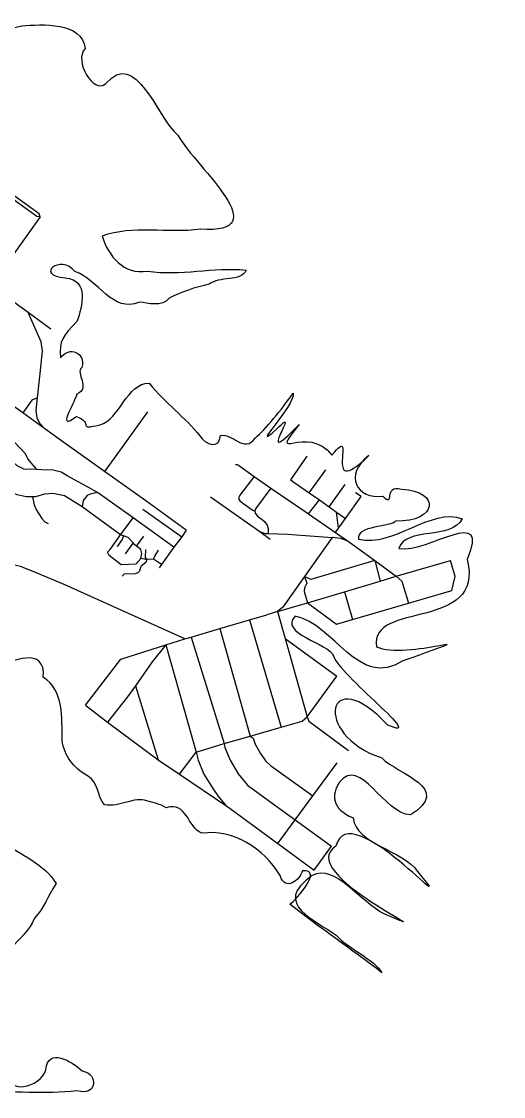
# Model space of a CAD drawing. Extents: x 0 to 264, y 89 to 356.
# Drawn here: x 227.9 to 263.7, y 91.7 to 171.5 of the extents above; entities that cross this region are included whole.
import ezdxf

# ---------------------------------------------------------------- set-up
doc = ezdxf.new("R2010")
doc.units = 0
doc.layers.get('0').update_dxf_attribs({"linetype": 'CONTINUOUS'})

msp = doc.modelspace()

# ---------------------------------------------------------------- linework, layer by layer
at = {"color": 4}
for points in [[(229.30776, 157.008161), (229.217361, 157.239671), (221.171824, 163.015303), (219.428881, 164.506893), (219.178629, 164.547683), (218.907431, 164.59178), (212.879339, 168.95079), (212.626883, 169.192222)], [(229.30776, 157.008161), (229.064123, 157.039028), (221.016381, 162.815764), (219.250285, 164.3283), (219.178629, 164.547683)], [(229.30776, 157.008161), (228.383922, 155.710599), (227.894444, 155.023786), (225.653202, 151.877449)], [(230.099306, 148.68591), (228.408176, 149.90079), (225.653202, 151.877449), (225.462482, 151.913827), (223.652292, 153.199262), (222.736173, 153.859619), (222.693176, 154.090026)], [(229.646206, 141.289704), (229.277994, 141.674452), (229.074046, 142.105504), (228.995772, 142.641286), (229.103812, 143.577248), (229.26697, 145.171363), (229.312171, 145.389645), (229.473125, 147.077467), (229.375008, 147.725694), (228.408176, 149.90079)], [(229.061919, 138.253611), (228.398256, 139.063897), (228.214149, 139.42329), (227.397248, 140.279879), (227.153611, 140.619426), (226.384115, 141.845329), (226.163629, 142.095581), (224.824174, 143.044774), (224.63125, 143.115329), (224.325877, 143.09659), (224.03704, 143.132968), (223.892621, 143.201319), (222.410954, 144.237606), (222.140859, 144.43053)], [(237.128403, 135.934097), (234.084591, 138.103681), (231.06724, 140.268856), (229.646206, 141.289704), (228.013506, 142.46159), (226.874697, 143.279591), (225.135062, 144.527544)], [(229.103812, 143.577248), (228.689298, 143.408578), (228.013506, 142.46159)], [(237.251875, 142.540965), (234.995201, 139.380296), (234.084591, 138.103681)], [(236.194645, 134.669609), (233.555424, 136.552562), (232.928143, 136.900928), (231.349463, 137.774053), (230.867701, 138.057379), (230.274591, 138.204002), (229.403673, 138.242588), (229.061919, 138.253622), (228.090676, 138.287785), (227.591276, 138.532526), (227.228575, 138.875383), (227.006988, 139.012083), (226.45026, 139.2458), (226.15591, 139.394627), (225.929912, 139.575424), (225.677456, 139.652595), (225.270658, 139.621728)], [(249.080954, 139.254619), (247.877101, 137.505062), (249.247423, 136.538231), (250.011407, 135.999141), (250.723575, 135.497536), (251.289123, 135.098454), (251.957197, 134.627716)], [(228.734496, 136.224035), (228.264861, 136.227337), (227.597891, 136.393806), (226.944149, 136.680437), (226.438133, 137.03983), (226.069923, 137.41135), (225.260738, 138.273449), (224.938827, 138.457556)], [(243.800311, 138.625131), (243.906144, 138.637267), (244.017492, 138.59317), (245.184964, 137.753115), (246.41197, 136.870062), (248.944254, 135.135939), (249.200018, 134.960651), (251.210851, 133.579306), (252.241623, 132.871546), (254.115756, 131.506736), (255.715381, 130.341466), (256.11777, 129.973256), (256.609452, 128.338351)], [(249.247423, 136.538231), (250.499784, 138.235972)], [(245.184964, 137.753107), (244.100172, 136.348611), (244.025208, 136.200885), (244.037344, 136.046546), (244.133254, 135.901024), (245.025122, 135.280355), (245.225765, 135.173421)], [(233.555424, 136.552562), (233.002006, 136.43901), (232.793644, 136.344203), (232.502603, 135.956147), (232.407796, 135.496433), (231.112438, 136.316641), (230.232701, 136.490826), (229.631875, 136.426883), (228.943958, 136.221831), (228.734496, 136.224089)], [(246.41197, 136.870062), (245.272058, 135.334375), (245.225756, 135.173421), (245.258827, 135.030106), (245.413169, 134.809619), (245.760435, 134.55606), (245.975409, 134.370851), (246.134159, 134.125008), (246.209123, 133.89019), (246.214626, 133.507647)], [(250.723575, 135.497536), (251.920815, 137.141258)], [(251.210851, 133.579306), (251.439053, 133.89901), (251.957197, 134.627716), (253.114748, 136.252701), (252.69803, 136.537127)], [(228.734496, 136.224035), (228.862379, 135.648567), (229.032153, 135.245077), (229.193107, 134.973881), (229.415797, 134.637639), (229.656129, 134.382978), (229.903074, 134.256199)], [(240.133629, 133.75349), (237.128403, 135.934097)], [(241.922873, 136.226242), (245.582942, 133.649861)], [(249.200018, 134.960651), (250.011407, 135.999141)], [(236.76019, 131.665486), (236.853897, 132.035903), (236.773421, 132.314817), (236.445998, 132.566173), (236.317014, 132.665391), (236.191338, 132.80981), (235.833048, 133.219912), (235.474756, 133.341181), (235.2675, 133.411736), (232.407796, 135.496433)], [(236.923351, 135.316736), (239.79849, 133.267317)], [(251.439053, 133.89901), (251.289123, 135.098454)], [(234.285234, 132.118585), (234.489185, 132.323637), (235.2675, 133.411736), (236.194645, 134.669609)], [(239.218611, 132.49341), (236.194645, 134.669609)], [(235.474756, 133.341181), (235.378845, 133.076597), (235.020556, 132.560661)], [(236.445998, 132.566173), (236.98178, 133.321338)], [(239.79849, 133.267317), (239.218611, 132.49341), (238.312412, 131.214591), (238.134923, 130.964342)], [(240.133629, 133.75349), (239.79849, 133.267317)], [(245.582942, 133.649861), (245.979817, 133.514262), (246.214635, 133.507658), (247.634565, 133.46796), (248.976224, 133.369843), (250.952881, 133.22322)], [(245.582942, 133.649861), (246.366769, 133.087621)], [(250.952881, 133.22322), (248.906769, 130.320522), (247.31045, 128.056129), (246.905859, 127.717683)], [(252.241623, 132.871546), (251.99909, 132.998326), (251.602215, 133.142744), (250.952881, 133.22322)], [(236.191338, 132.80981), (235.612562, 132.008341)], [(236.76019, 131.665486), (236.390877, 131.236641), (235.314905, 131.198056), (234.417526, 131.88046), (234.285234, 132.118585)], [(237.212186, 131.592726), (237.136119, 131.589424), (236.76019, 131.665492)], [(237.212186, 131.592726), (237.122891, 131.736042), (237.14053, 132.326944)], [(238.312412, 131.214591), (237.718202, 131.612569), (237.212186, 131.592729)], [(237.718202, 131.612569), (237.803089, 131.824236), (238.086415, 132.277335)], [(240.023385, 125.69803), (231.08598, 129.738439), (228.657325, 130.741649), (227.843732, 131.060252), (227.170147, 131.211286), (224.86276, 131.560756)], [(237.212186, 131.592726), (237.132811, 131.352397), (236.797672, 131.085607), (236.738143, 130.987492), (236.677508, 130.725113), (236.551831, 130.582899), (236.347881, 130.532189), (235.524367, 130.4925), (235.392076, 130.358004)], [(254.115756, 131.506736), (249.371996, 130.108856), (248.906769, 130.320522), (249.067726, 129.821119), (248.902361, 129.482675), (248.871492, 129.207065), (249.134974, 128.367014)], [(249.134974, 128.367014), (251.883333, 129.191633), (254.518143, 129.982076), (255.715381, 130.341466), (259.721615, 131.516659)], [(254.115756, 131.506736), (254.518143, 129.982076)], [(259.836268, 129.284236), (260.088724, 130.311703), (259.721615, 131.516659)], [(251.284715, 126.776206), (252.470928, 127.124576), (256.609452, 128.338351), (259.836268, 129.284236)], [(251.883333, 129.191633), (252.470928, 127.124576)], [(246.905859, 127.717683), (246.104393, 127.480661)], [(246.905859, 127.717683), (249.134974, 128.367014)], [(246.905859, 127.717683), (247.461484, 125.734411), (249.093081, 119.915782), (249.225373, 119.577335), (252.164452, 117.413264)], [(249.134974, 128.367014), (251.284715, 126.776206)], [(232.659149, 120.782292), (235.277423, 124.181085), (238.628812, 125.252647), (240.023385, 125.69803), (240.502942, 125.828117), (242.631736, 126.456502), (244.832186, 127.105833), (246.104393, 127.480661)], [(244.832186, 127.105833), (247.182569, 119.144079)], [(242.631736, 126.456502), (244.884002, 118.480417), (245.103385, 118.318359), (245.2467, 117.891718), (245.635859, 117.199393), (246.02171, 116.642665), (246.383308, 116.294298), (249.527438, 114.050851)], [(238.628812, 125.252647), (237.604653, 123.982647), (236.361111, 122.213246)], [(238.628812, 125.252647), (240.871155, 117.295303), (241.008958, 116.702197), (241.451034, 115.65599), (242.16651, 114.527101), (242.485113, 114.037621), (243.066093, 113.322145)], [(240.502942, 125.828117), (242.945928, 117.920383), (242.995537, 117.640365), (243.385797, 116.684558), (243.980008, 115.671425), (244.685563, 114.852317), (246.244401, 113.698074), (248.216649, 112.269324), (250.908783, 110.316919)], [(247.461484, 125.734411), (251.30125, 122.933133)], [(239.635329, 115.658194), (240.871155, 117.295303), (242.945928, 117.920383), (244.884002, 118.480417), (247.182569, 119.144079), (248.730381, 119.591667), (249.093081, 119.915782), (251.30125, 122.933133)], [(236.361111, 122.213246), (235.788951, 121.398549), (234.291849, 119.515599)], [(236.361111, 122.213246), (238.065468, 116.726451)], [(232.659149, 120.782292), (234.291849, 119.515599), (238.065468, 116.726451), (239.635329, 115.658194), (243.066093, 113.322145), (243.390208, 113.101659), (246.921294, 110.508742), (249.611224, 108.534287)], [(246.921294, 110.508742), (248.216649, 112.269324), (249.527438, 114.050851), (251.336528, 116.509272)], [(249.611224, 108.534287), (250.908783, 110.316919)]]:
    msp.add_lwpolyline(points, dxfattribs=at)
at = {"color": 3}
for points in [[(227.943108, 171.170857), (229.362339, 171.301097), (232.448907, 171.501156), (232.638115, 169.487788)], [(222.291642, 171.109888), (224.267076, 171.236948), (225.707691, 170.617667), (227.943108, 171.170857)], [(232.638115, 169.487788), (231.776346, 168.602742), (233.240941, 166.059866), (234.174792, 166.891676)], [(234.174792, 166.891676), (236.382456, 169.524285), (237.951377, 164.403526), (239.515642, 163.061763)], [(239.515642, 163.061763), (240.953073, 160.54753), (246.946984, 155.702683), (241.184822, 156.093039)], [(241.184822, 156.093039), (238.766037, 155.743712), (236.170024, 156.428669), (233.899109, 155.570166)], [(233.899109, 155.570166), (234.373872, 154.101072), (235.483789, 152.679281), (237.256447, 152.986288)], [(231.871994, 152.943357), (230.83728, 154.27697), (228.812494, 152.663339), (231.166317, 152.492425)], [(237.256447, 152.986288), (239.682542, 152.59455), (242.182021, 153.311152), (244.571221, 153.060092)], [(231.166317, 152.492425), (232.971868, 152.281867), (232.411722, 150.373204), (232.04159, 149.266365)], [(236.671897, 150.689369), (234.680249, 149.798967), (233.593211, 152.397725), (231.871994, 152.943357)], [(244.571221, 153.060092), (244.240645, 152.138036), (242.552598, 152.634414), (241.838751, 152.007694)], [(241.838751, 152.007694), (240.828297, 151.812157), (239.724472, 151.404729), (238.8812, 150.979034)], [(238.8812, 150.979034), (238.327892, 150.272448), (237.287856, 150.623366), (236.671897, 150.689369)], [(232.04159, 149.266365), (230.997797, 148.123856), (230.668299, 147.852915), (230.821253, 146.541194)], [(230.821253, 146.541194), (231.443231, 147.445942), (232.706661, 146.957917), (232.387862, 145.834577)], [(232.387862, 145.834577), (231.859839, 145.388059), (233.096833, 144.367442), (232.026412, 143.840282)], [(233.735194, 141.578104), (235.199685, 141.960419), (235.741114, 144.689282), (237.390867, 144.6682)], [(237.390867, 144.6682), (238.578785, 143.16817), (240.060709, 142.141394), (241.142458, 140.752362)], [(232.026412, 143.840282), (231.755366, 143.043504), (230.480687, 141.023777), (231.984522, 142.195468)], [(248.056253, 143.915099), (248.268295, 143.069937), (244.620155, 139.319358), (246.853394, 141.267081)], [(245.268253, 140.609066), (245.970216, 141.207614), (247.238379, 142.730482), (248.056253, 143.915099)], [(246.853394, 141.267081), (248.874777, 143.42732), (244.948264, 137.920304), (248.512457, 141.593584)], [(231.984522, 142.195468), (233.353105, 141.698376), (231.939818, 141.162292), (233.735194, 141.578104)], [(248.512457, 141.593584), (246.045756, 138.559484), (249.115538, 141.768776), (250.942071, 139.31504)], [(250.942071, 139.31504), (252.993011, 141.970893), (250.020376, 135.708777), (253.667421, 139.293902)], [(241.142458, 140.752362), (241.586241, 140.052462), (242.626213, 139.760469), (242.666526, 140.782314)], [(242.666526, 140.782314), (243.621224, 140.975946), (244.418714, 139.424413), (245.268253, 140.609066)], [(253.667421, 139.293902), (251.79975, 137.873545), (252.78139, 136.020454), (254.716799, 136.273145)], [(254.716799, 136.273145), (255.662348, 135.371781), (254.719057, 137.208765), (256.091619, 136.80293)], [(256.091619, 136.80293), (259.038279, 136.652643), (258.791891, 134.371977), (255.653066, 134.424852)], [(255.910901, 132.391856), (258.143618, 132.037605), (262.717754, 135.756509), (260.970779, 131.580907)], [(252.91069, 133.094651), (255.501196, 132.454661), (258.292823, 135.478353), (260.606752, 134.610554)], [(255.653066, 134.424852), (255.390718, 134.001349), (252.665792, 134.110592), (252.91069, 133.094651)], [(260.606752, 134.610554), (259.861756, 133.006519), (256.355523, 134.021), (255.910901, 132.391856)], [(260.970779, 131.580907), (262.289095, 126.189184), (253.679731, 128.550032), (254.252276, 125.111552)], [(248.203923, 127.375801), (246.954788, 126.103792), (250.741293, 125.350832), (251.0534, 124.4482)], [(256.205406, 124.057918), (252.881827, 121.942414), (251.128222, 126.817092), (248.203923, 127.375801)], [(254.252276, 125.111552), (256.328235, 124.056628), (263.662784, 126.715957), (256.205406, 124.057918)], [(229.529157, 122.861141), (229.764172, 125.16816), (227.150137, 124.115692), (225.93712, 123.486923)], [(251.0534, 124.4482), (251.391649, 123.083828), (258.15684, 117.938587), (255.088167, 119.293002)], [(255.088167, 119.293002), (250.593987, 124.123269), (249.373842, 118.611989), (254.640077, 116.857199)], [(230.921955, 118.188187), (230.911174, 119.806593), (231.081521, 121.851101), (229.529157, 122.861141)], [(232.802918, 115.52824), (231.748485, 116.153449), (231.124771, 116.947659), (230.921955, 118.188187)], [(256.755702, 112.642094), (254.820632, 112.673742), (253.018694, 117.053368), (251.501636, 115.059669)], [(254.640077, 116.857199), (255.853221, 115.656433), (259.968309, 114.588561), (256.755702, 112.642094)], [(234.079864, 113.381449), (233.48092, 113.980908), (233.694094, 115.106557), (232.802918, 115.52824)], [(251.501636, 115.059669), (250.899651, 114.144473), (250.883098, 113.099847), (252.514588, 112.40831)], [(257.291563, 108.437482), (260.857489, 104.045546), (252.14359, 114.24276), (251.238012, 110.307704)], [(237.210671, 113.682018), (236.292994, 114.019852), (235.192189, 113.175302), (234.079864, 113.381449)], [(238.648852, 113.160073), (238.185782, 113.464794), (237.702827, 113.520824), (237.210671, 113.682018)], [(241.295146, 111.268363), (240.205508, 111.735201), (240.200668, 113.637969), (238.648852, 113.160073)], [(252.514588, 112.40831), (252.720413, 110.441475), (256.21569, 110.042974), (257.291563, 108.437482)], [(247.099291, 108.128878), (245.878635, 110.143061), (243.618179, 111.631944), (241.295146, 111.268363)], [(226.501271, 110.695875), (227.77923, 109.687349), (229.710776, 108.948954), (230.482146, 107.533516)], [(251.238012, 110.307704), (248.001553, 108.365617), (260.224849, 102.966921), (254.869431, 105.259313)], [(248.768348, 108.486578), (248.51299, 107.787556), (247.518953, 106.921117), (247.099291, 108.128878)], [(247.829273, 105.999743), (248.239847, 106.331938), (250.370142, 108.61574), (248.768348, 108.486578)], [(254.869431, 105.259313), (252.981099, 106.175485), (251.209627, 109.041441), (249.474095, 108.130744)], [(249.474095, 108.130744), (246.383065, 106.002957), (249.837146, 104.794146), (251.253422, 103.711113)], [(230.482146, 107.533516), (229.766472, 106.475157), (229.68506, 105.832204), (228.893215, 104.973478)], [(254.641192, 100.926381), (252.326648, 102.701739), (250.113433, 104.218082), (247.829273, 105.999743)], [(228.893215, 104.973478), (228.120631, 103.184593), (226.08875, 102.342467), (225.432208, 100.480235)], [(251.253422, 103.711113), (252.228325, 102.621534), (254.083002, 101.942615), (254.641192, 100.926381)], [(229.72579, 93.717508), (229.885731, 95.437418), (231.652304, 94.349217), (232.426883, 93.645104)], [(226.752302, 93.699446), (226.707669, 91.741419), (229.334658, 92.407717), (229.72579, 93.717508)], [(232.426883, 93.645104), (233.657572, 93.373462), (233.553827, 91.754531), (232.021637, 92.161479)], [(232.021637, 92.161479), (229.691743, 91.92799), (227.194615, 92.064671), (224.929073, 92.211375)]]:
    msp.add_open_spline(points, degree=3, dxfattribs=at)

doc.saveas('drawing.dxf')
